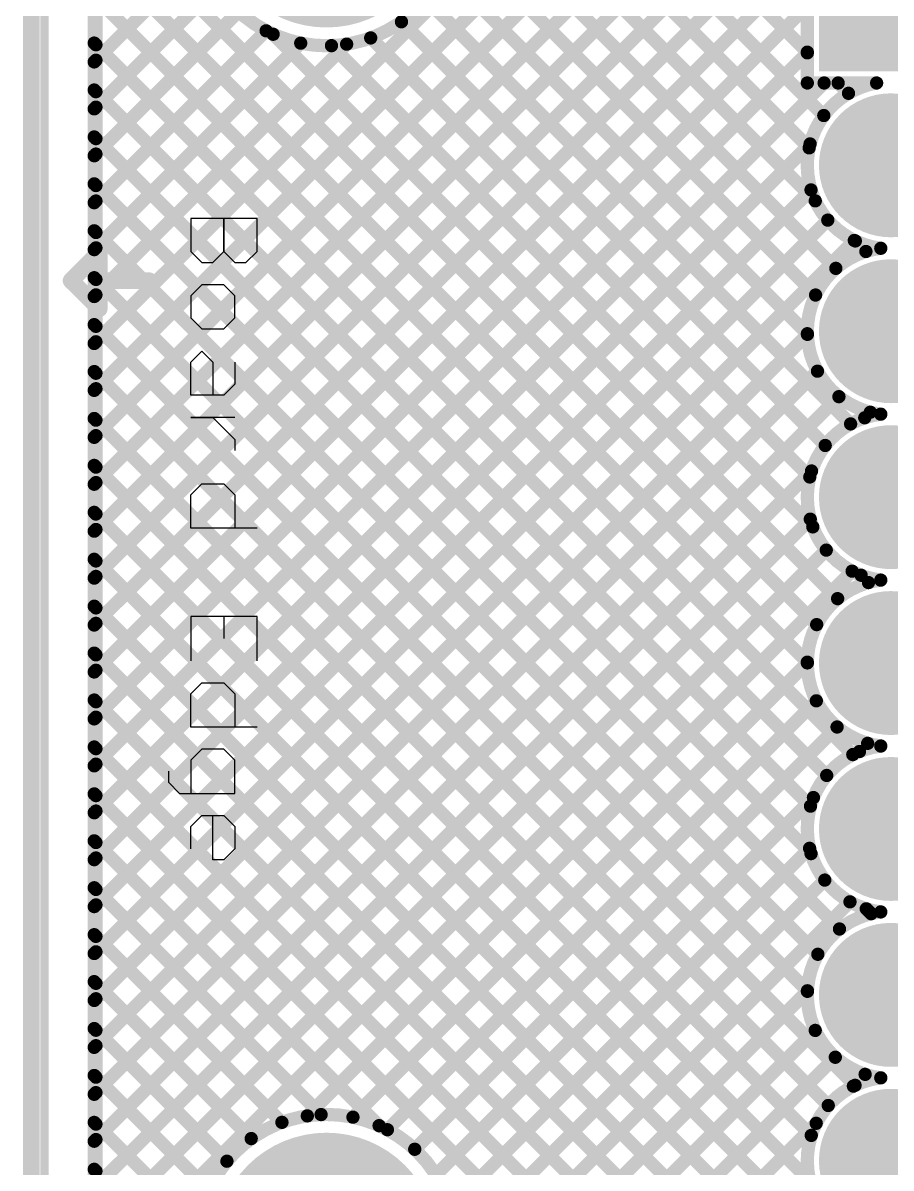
# Model space of a CAD drawing. Header units: millimetres. Extents: x 3.9 to 7.44, y 1.03 to 3.16.
# Drawn here: x 3.897 to 4.42, y 2.114 to 2.804 of the extents above; entities that cross this region are included whole.
import ezdxf

# ---------------------------------------------------------------- set-up
doc = ezdxf.new("R2010")
doc.units = ezdxf.units.MM
doc.header["$MEASUREMENT"] = 0
for name, color, linetype in [('BottomLayer', 5, 'Continuous'), ('BottomSolder', 6, 'Continuous'), ('Mechanical2', 216, 'Continuous'), ('MultiLayer', 9, 'Continuous'), ('PadHoleLayer', 156, 'Continuous'), ('TopLayer', 1, 'Continuous'), ('TopOverlay', 2, 'Continuous'), ('TopSolder', 216, 'Continuous')]:
    doc.layers.add(name, color=color, linetype=linetype)

# ---------------------------------------------------------------- blocks, each defined once
blk = doc.blocks.new('0705510042_59')
at = {"layer": 'BottomLayer', "const_width": 0.03937}
for points in [[(-0.44768, 0.45808, 1), (-0.40831, 0.45808, 1)], [(-0.34769, 0.45808, 1), (-0.30832, 0.45808, 1)], [(-0.24768, 0.45808, 1), (-0.20832, 0.45808, 1)], [(-0.14769, 0.45808, 1), (-0.10831, 0.45808, 1)], [(-0.04768, 0.45808, 1), (-0.00831, 0.45808, 1)], [(0.05232, 0.45808, 1), (0.09169, 0.45808, 1)], [(0.15232, 0.45808, 1), (0.19168, 0.45808, 1)]]:
    blk.add_lwpolyline(points, format="xyb", close=True, dxfattribs=at)
at = {"layer": 'BottomLayer'}
blk.add_solid([(-0.48863, 0.49745), (-0.56737, 0.49745), (-0.48863, 0.41871), (-0.56737, 0.41871)], dxfattribs=at)
at = {"layer": 'BottomSolder', "const_width": 0.04337}
for points in [[(-0.44969, 0.45808, 1), (-0.40631, 0.45808, 1)], [(-0.34969, 0.45808, 1), (-0.30632, 0.45808, 1)], [(-0.24968, 0.45808, 1), (-0.20631, 0.45808, 1)], [(-0.14969, 0.45808, 1), (-0.10632, 0.45808, 1)], [(-0.04968, 0.45808, 1), (-0.00632, 0.45808, 1)], [(0.05031, 0.45808, 1), (0.09369, 0.45808, 1)], [(0.15032, 0.45808, 1), (0.19368, 0.45808, 1)]]:
    blk.add_lwpolyline(points, format="xyb", close=True, dxfattribs=at)
at = {"layer": 'BottomSolder'}
blk.add_solid([(-0.48463, 0.50145), (-0.57137, 0.50145), (-0.48463, 0.41471), (-0.57137, 0.41471)], dxfattribs=at)
at = {"layer": 'MultiLayer', "const_width": 0.03937}
for points in [[(-0.44768, 0.45808, 1), (-0.40831, 0.45808, 1)], [(-0.34769, 0.45808, 1), (-0.30832, 0.45808, 1)], [(-0.24768, 0.45808, 1), (-0.20832, 0.45808, 1)], [(-0.14769, 0.45808, 1), (-0.10831, 0.45808, 1)], [(-0.04768, 0.45808, 1), (-0.00831, 0.45808, 1)], [(0.05232, 0.45808, 1), (0.09169, 0.45808, 1)], [(0.15232, 0.45808, 1), (0.19168, 0.45808, 1)]]:
    blk.add_lwpolyline(points, format="xyb", close=True, dxfattribs=at)
at = {"layer": 'MultiLayer'}
blk.add_solid([(-0.48863, 0.49745), (-0.56737, 0.49745), (-0.48863, 0.41871), (-0.56737, 0.41871)], dxfattribs=at)
at = {"layer": 'PadHoleLayer'}
for points, const_width in [([(-0.53873, 0.45808, 1), (-0.51727, 0.45808, 1)], 0.02146), ([(-0.43873, 0.45808, 1), (-0.41727, 0.45808, 1)], 0.02146), ([(-0.33873, 0.45808, 1), (-0.31727, 0.45808, 1)], 0.02146), ([(-0.23873, 0.45808, 1), (-0.21727, 0.45808, 1)], 0.02146), ([(-0.13873, 0.45808, 1), (-0.11727, 0.45808, 1)], 0.02146), ([(-0.03873, 0.45808, 1), (-0.01727, 0.45808, 1)], 0.02146), ([(0.06127, 0.45808, 1), (0.08273, 0.45808, 1)], 0.02146), ([(0.16127, 0.45808, 1), (0.18273, 0.45808, 1)], 0.02146), ([(-0.61146, 0.11792, 1), (-0.54454, 0.11792, 1)], 0.06693), ([(0.18854, 0.11792, 1), (0.25546, 0.11792, 1)], 0.06693)]:
    blk.add_lwpolyline(points, format="xyb", close=True, dxfattribs=dict(at, const_width=const_width))
at = {"layer": 'TopLayer', "const_width": 0.03937}
for points in [[(-0.44768, 0.45808, 1), (-0.40831, 0.45808, 1)], [(-0.34769, 0.45808, 1), (-0.30832, 0.45808, 1)], [(-0.24768, 0.45808, 1), (-0.20832, 0.45808, 1)], [(-0.14769, 0.45808, 1), (-0.10831, 0.45808, 1)], [(-0.04768, 0.45808, 1), (-0.00831, 0.45808, 1)], [(0.05232, 0.45808, 1), (0.09169, 0.45808, 1)], [(0.15232, 0.45808, 1), (0.19168, 0.45808, 1)]]:
    blk.add_lwpolyline(points, format="xyb", close=True, dxfattribs=at)
at = {"layer": 'TopLayer'}
blk.add_solid([(-0.48863, 0.49745), (-0.56737, 0.49745), (-0.48863, 0.41871), (-0.56737, 0.41871)], dxfattribs=at)
at = {"layer": 'TopOverlay'}
for p, q in [((-0.396, 0.07611), (-0.396, 0.03612)), ((-0.37601, 0.07611), (-0.396, 0.07611)), ((-0.36934, 0.06944), (-0.37601, 0.07611)), ((-0.20939, 0.07611), (-0.20939, 0.03612)), ((-0.12942, 0.07611), (-0.15608, 0.07611)), ((-0.15608, 0.07611), (-0.15608, 0.03612)), ((-0.08943, 0.07611), (-0.08943, 0.03612)), ((-0.36934, 0.06278), (-0.36934, 0.06944)), ((-0.37601, 0.05611), (-0.36934, 0.06278)), ((-0.34935, 0.06278), (-0.35601, 0.05611)), ((-0.33602, 0.06278), (-0.34935, 0.06278)), ((-0.32935, 0.05611), (-0.33602, 0.06278)), ((-0.30936, 0.06278), (-0.29603, 0.06278)), ((-0.29603, 0.06278), (-0.28937, 0.05611)), ((-0.27604, 0.06278), (-0.27604, 0.03612)), ((-0.26937, 0.05611), (-0.26271, 0.06278)), ((-0.26271, 0.06278), (-0.25605, 0.06278)), ((-0.23605, 0.05611), (-0.22939, 0.06278)), ((-0.22939, 0.06278), (-0.20939, 0.06278)), ((-0.11609, 0.05611), (-0.10943, 0.06278)), ((-0.10943, 0.06278), (-0.08943, 0.06278)), ((-0.06944, 0.06278), (-0.0761, 0.05611)), ((-0.04945, 0.06278), (-0.06944, 0.06278)), ((-0.04945, 0.02945), (-0.04945, 0.06278)), ((-0.03612, 0.05611), (-0.02945, 0.06278)), ((-0.02945, 0.06278), (-0.01612, 0.06278)), ((-0.01612, 0.06278), (-0.00946, 0.05611)), ((-0.37601, 0.05611), (-0.396, 0.05611)), ((-0.396, 0.05611), (-0.37601, 0.05611)), ((-0.36934, 0.04945), (-0.37601, 0.05611)), ((-0.35601, 0.05611), (-0.35601, 0.04278)), ((-0.32935, 0.04278), (-0.32935, 0.05611)), ((-0.28937, 0.05611), (-0.28937, 0.03612)), ((-0.27604, 0.04945), (-0.26937, 0.05611)), ((-0.23605, 0.04278), (-0.23605, 0.05611)), ((-0.15608, 0.05611), (-0.14275, 0.05611)), ((-0.11609, 0.04278), (-0.11609, 0.05611)), ((-0.0761, 0.05611), (-0.0761, 0.04278)), ((-0.03612, 0.04278), (-0.03612, 0.05611)), ((-0.00946, 0.05611), (-0.00946, 0.04945)), ((-0.36934, 0.04278), (-0.36934, 0.04945)), ((-0.31603, 0.04278), (-0.30936, 0.04945)), ((-0.30936, 0.04945), (-0.28937, 0.04945)), ((-0.27604, 0.03612), (-0.27604, 0.04945)), ((-0.00946, 0.04945), (-0.03612, 0.04945)), ((-0.37601, 0.03612), (-0.36934, 0.04278)), ((-0.35601, 0.04278), (-0.34935, 0.03612)), ((-0.33602, 0.03612), (-0.32935, 0.04278)), ((-0.30936, 0.03612), (-0.31603, 0.04278)), ((-0.22939, 0.03612), (-0.23605, 0.04278)), ((-0.10943, 0.03612), (-0.11609, 0.04278)), ((-0.0761, 0.04278), (-0.06944, 0.03612)), ((-0.02945, 0.03612), (-0.03612, 0.04278)), ((-0.396, 0.03612), (-0.37601, 0.03612)), ((-0.34935, 0.03612), (-0.33602, 0.03612)), ((-0.28937, 0.03612), (-0.30936, 0.03612)), ((-0.20939, 0.03612), (-0.22939, 0.03612)), ((-0.15608, 0.03612), (-0.12942, 0.03612)), ((-0.08943, 0.03612), (-0.10943, 0.03612)), ((-0.06944, 0.03612), (-0.04945, 0.03612)), ((-0.01612, 0.03612), (-0.02945, 0.03612)), ((-0.05611, 0.02279), (-0.04945, 0.02945)), ((-0.06277, 0.02279), (-0.05611, 0.02279))]:
    blk.add_line(p, q, dxfattribs=at)
for points, const_width in [([(-0.3585, -0.019), (-0.3585, 0.011)], 0.01), ([(-0.3585, -0.036), (-0.3755, -0.019)], 0.01), ([(-0.3585, -0.019), (-0.3755, -0.019)], 0.01), ([(-0.3415, -0.019), (-0.3585, -0.019)], 0.01), ([(-0.3585, -0.036), (-0.3425, -0.02)], 0.01), ([(0.297, -0.052), (-0.656, -0.052)], 0.005)]:
    blk.add_lwpolyline(points, dxfattribs=dict(at, const_width=const_width))
at = {"layer": 'TopOverlay', "const_width": 0.005}
for points in [[(-0.361, 0.011, 1), (-0.356, 0.011, 1)], [(-0.378, -0.019, 1), (-0.373, -0.019, 1)], [(-0.378, -0.019, 1), (-0.373, -0.019, 1)], [(-0.361, -0.019, 1), (-0.356, -0.019, 1)], [(-0.361, -0.019, 1), (-0.356, -0.019, 1)], [(-0.361, -0.019, 1), (-0.356, -0.019, 1)], [(-0.345, -0.02, 1), (-0.34, -0.02, 1)], [(-0.344, -0.019, 1), (-0.339, -0.019, 1)], [(-0.361, -0.036, 1), (-0.356, -0.036, 1)], [(-0.361, -0.036, 1), (-0.356, -0.036, 1)]]:
    blk.add_lwpolyline(points, format="xyb", close=True, dxfattribs=at)
at = {"layer": 'TopSolder', "const_width": 0.04337}
for points in [[(-0.44969, 0.45808, 1), (-0.40631, 0.45808, 1)], [(-0.34969, 0.45808, 1), (-0.30632, 0.45808, 1)], [(-0.24968, 0.45808, 1), (-0.20631, 0.45808, 1)], [(-0.14969, 0.45808, 1), (-0.10632, 0.45808, 1)], [(-0.04968, 0.45808, 1), (-0.00632, 0.45808, 1)], [(0.05031, 0.45808, 1), (0.09369, 0.45808, 1)], [(0.15032, 0.45808, 1), (0.19368, 0.45808, 1)]]:
    blk.add_lwpolyline(points, format="xyb", close=True, dxfattribs=at)
at = {"layer": 'TopSolder'}
blk.add_solid([(-0.48463, 0.50145), (-0.57137, 0.50145), (-0.48463, 0.41471), (-0.57137, 0.41471)], dxfattribs=at)

msp = doc.modelspace()

# ---------------------------------------------------------------- linework, layer by layer
at = {"layer": 'BottomLayer'}
for points, const_width in [([(3.941, 2.55507), (4.38293, 2.997)], 0.008), ([(3.941, 2.52679), (4.41121, 2.997)], 0.008), ([(3.941, 2.47022), (4.46778, 2.997)], 0.008), ([(3.941, 2.4985), (4.4395, 2.997)], 0.008), ([(3.941, 2.58336), (4.35464, 2.997)], 0.008), ([(3.941, 2.61164), (4.32636, 2.997)], 0.008), ([(3.941, 1.068), (3.941, 2.997)], 0.008), ([(4.07407, 2.997), (4.37449, 2.69658)], 0.008), ([(4.10235, 2.997), (4.37082, 2.72853)], 0.008), ([(4.13064, 2.997), (4.37963, 2.74801)], 0.008), ([(4.15892, 2.997), (4.36971, 2.78621)], 0.008), ([(3.941, 2.44193), (4.46023, 2.96116)], 0.008), ([(4.1554, 2.88738), (4.38689, 2.65589)], 0.008), ([(3.941, 2.87551), (4.37535, 2.44116)], 0.008), ([(4.36971, 2.76763), (4.36971, 2.86837)], 0.008), ([(4.15712, 2.85738), (4.37468, 2.63982)], 0.008), ([(3.941, 2.84723), (4.36971, 2.41852)], 0.008), ([(3.941, 2.78135), (4.00527, 2.84562)], 0.008), ([(3.941, 2.41365), (4.36971, 2.84236)], 0.008), ([(4.15074, 2.83548), (4.36973, 2.61649)], 0.008), ([(3.941, 2.75306), (4.01415, 2.82621)], 0.008), ([(3.941, 2.81894), (4.39711, 2.36283)], 0.008), ([(3.941, 2.38537), (4.36971, 2.81408)], 0.008), ([(4.1398, 2.81813), (4.3958, 2.56213)], 0.008), ([(3.941, 2.72478), (4.02701, 2.81079)], 0.008), ([(3.941, 2.69649), (4.04357, 2.79907)], 0.008), ([(4.12513, 2.80452), (4.3805, 2.54915)], 0.008), ([(3.941, 2.66821), (4.06442, 2.79163)], 0.008), ([(4.04779, 2.797), (4.38798, 2.45682)], 0.008), ([(4.10659, 2.79478), (4.3712, 2.53016)], 0.008), ([(3.941, 2.63992), (4.0921, 2.79103)], 0.008), ([(3.941, 2.79066), (4.3814, 2.35026)], 0.008), ([(3.941, 2.35708), (4.36971, 2.78579)], 0.008), ([(4.08295, 2.79013), (4.37301, 2.50007)], 0.008), ([(3.941, 2.3288), (4.37983, 2.76763)], 0.008), ([(4.36971, 2.76763), (4.41148, 2.76763)], 0.008), ([(4.38829, 2.76763), (4.39452, 2.7614)], 0.008), ([(3.941, 2.76237), (4.37162, 2.33175)], 0.008), ([(3.941, 2.73409), (4.37195, 2.30314)], 0.008), ([(3.941, 2.30051), (4.37139, 2.7309)], 0.008), ([(3.941, 2.70581), (4.38909, 2.25771)], 0.008), ([(3.941, 2.27223), (4.37194, 2.70317)], 0.008), ([(3.941, 2.24394), (4.38204, 2.68498)], 0.008), ([(3.941, 2.67752), (4.37605, 2.24247)], 0.008), ([(3.941, 2.21566), (4.39804, 2.67271)], 0.008), ([(4.39866, 2.67241), (4.40501, 2.66606)], 0.008), ([(3.941, 2.64924), (4.36977, 2.22047)], 0.008), ([(3.941, 2.62095), (4.39846, 2.16349)], 0.008), ([(3.941, 2.18738), (4.36974, 2.61612)], 0.008), ([(3.941, 2.15909), (4.37583, 2.59393)], 0.008), ([(3.941, 2.59267), (4.38232, 2.15134)], 0.008), ([(3.941, 2.13081), (4.38875, 2.57856)], 0.008), ([(3.941, 2.56438), (4.37209, 2.1333)], 0.008), ([(4.40432, 2.56584), (4.40766, 2.56918)], 0.008), ([(3.941, 2.5361), (4.37118, 2.10592)], 0.008), ([(3.941, 2.10252), (4.37224, 2.53376)], 0.008), ([(3.941, 2.50782), (4.61552, 1.83329)], 0.008), ([(3.941, 2.07424), (4.37149, 2.50473)], 0.008), ([(3.941, 2.04595), (4.38112, 2.48607)], 0.008), ([(3.941, 2.47953), (4.625, 1.79553)], 0.008), ([(4.0684, 2.14507), (4.39671, 2.47338)], 0.008), ([(4.40215, 2.47093), (4.40656, 2.46652)], 0.008), ([(3.941, 2.45125), (4.625, 1.76725)], 0.008), ([(3.941, 2.42296), (4.625, 1.73896)], 0.008), ([(4.09589, 2.14428), (4.36971, 2.4181)], 0.008), ([(3.941, 2.39468), (4.625, 1.71068)], 0.008), ([(4.11664, 2.13674), (4.37514, 2.39524)], 0.008), ([(4.13312, 2.12494), (4.38764, 2.37946)], 0.008), ([(3.941, 2.36639), (4.625, 1.68239)], 0.008), ([(4.40114, 2.36467), (4.40608, 2.36961)], 0.008), ([(3.941, 2.33811), (4.625, 1.65411)], 0.008), ([(4.14591, 2.10945), (4.3734, 2.33694)], 0.008), ([(3.941, 2.30983), (4.11165, 2.13918)], 0.008), ([(4.1547, 2.08995), (4.37108, 2.30633)], 0.008), ([(3.941, 2.28154), (4.07668, 2.14586)], 0.008), ([(4.15778, 2.06475), (4.38023, 2.28719)], 0.008), ([(4.14129, 2.01997), (4.39541, 2.27409)], 0.008), ([(4.40522, 2.26987), (4.40815, 2.26694)], 0.008), ([(3.941, 2.25326), (4.05309, 2.14117)], 0.008), ([(3.941, 2.22497), (4.03459, 2.13139)], 0.008), ([(3.941, 1.7914), (4.36975, 2.22015)], 0.008), ([(3.941, 2.19669), (4.01994, 2.11775)], 0.008), ([(4.02801, 1.85012), (4.37448, 2.19659)], 0.008), ([(4.076, 1.86983), (4.38657, 2.18039)], 0.008), ([(3.941, 2.1684), (4.00903, 2.10037)], 0.008), ([(4.39747, 2.16301), (4.40454, 2.17009)], 0.008), ([(3.941, 2.14012), (4.00269, 2.07843)], 0.008), ([(4.10137, 1.86692), (4.37507, 2.14061)], 0.008), ([(4.42008, 2.118), (4.826, 2.118)], 0.025), ([(3.941, 2.11184), (4.00452, 2.04832)], 0.008)]:
    msp.add_lwpolyline(points, dxfattribs=dict(at, const_width=const_width))
for points, const_width in [([(4.15785, 2.868, 1), (4.00199, 2.868, 1)], 0.008), ([(4.04157, 2.79907, 1), (4.04557, 2.79907, 1)], 0.004), ([(4.12313, 2.80452, 1), (4.12713, 2.80452, 1)], 0.004), ([(4.04579, 2.797, 1), (4.04979, 2.797, 1)], 0.004), ([(4.06242, 2.79163, 1), (4.06642, 2.79163, 1)], 0.004), ([(4.10459, 2.79478, 1), (4.10859, 2.79478, 1)], 0.004), ([(3.939, 2.79066, 1), (3.943, 2.79066, 1)], 0.004), ([(4.08095, 2.79013, 1), (4.08495, 2.79013, 1)], 0.004), ([(4.0901, 2.79103, 1), (4.0941, 2.79103, 1)], 0.004), ([(4.36771, 2.78621, 1), (4.37171, 2.78621, 1)], 0.004), ([(4.36771, 2.78579, 1), (4.37171, 2.78579, 1)], 0.004), ([(3.939, 2.78135, 1), (3.943, 2.78135, 1)], 0.004), ([(4.36771, 2.76763, 1), (4.37171, 2.76763, 1)], 0.004), ([(4.36771, 2.76763, 1), (4.37171, 2.76763, 1)], 0.004), ([(4.37783, 2.76763, 1), (4.38183, 2.76763, 1)], 0.004), ([(4.38629, 2.76763, 1), (4.39029, 2.76763, 1)], 0.004), ([(4.40948, 2.76763, 1), (4.41348, 2.76763, 1)], 0.004), ([(4.40948, 2.76763, 1), (4.41348, 2.76763, 1)], 0.004), ([(3.939, 2.76237, 1), (3.943, 2.76237, 1)], 0.004), ([(4.39252, 2.7614, 1), (4.39652, 2.7614, 1)], 0.004), ([(3.939, 2.75306, 1), (3.943, 2.75306, 1)], 0.004), ([(4.37763, 2.74801, 1), (4.38163, 2.74801, 1)], 0.004), ([(3.939, 2.73409, 1), (3.943, 2.73409, 1)], 0.004), ([(4.36939, 2.7309, 1), (4.37339, 2.7309, 1)], 0.004), ([(3.939, 2.72478, 1), (3.943, 2.72478, 1)], 0.004), ([(4.36882, 2.72853, 1), (4.37282, 2.72853, 1)], 0.004), ([(3.939, 2.70581, 1), (3.943, 2.70581, 1)], 0.004), ([(4.36994, 2.70317, 1), (4.37394, 2.70317, 1)], 0.004), ([(3.939, 2.69649, 1), (3.943, 2.69649, 1)], 0.004), ([(4.37249, 2.69658, 1), (4.37649, 2.69658, 1)], 0.004), ([(4.38004, 2.68498, 1), (4.38404, 2.68498, 1)], 0.004), ([(3.939, 2.67752, 1), (3.943, 2.67752, 1)], 0.004), ([(3.939, 2.66821, 1), (3.943, 2.66821, 1)], 0.004), ([(4.39604, 2.67271, 1), (4.40004, 2.67271, 1)], 0.004), ([(4.39666, 2.67241, 1), (4.40066, 2.67241, 1)], 0.004), ([(4.41198, 2.668, 1), (4.41598, 2.668, 1)], 0.004), ([(4.41198, 2.668, 1), (4.41598, 2.668, 1)], 0.004), ([(4.40301, 2.66606, 1), (4.40701, 2.66606, 1)], 0.004), ([(4.38489, 2.65589, 1), (4.38889, 2.65589, 1)], 0.004), ([(3.939, 2.64924, 1), (3.943, 2.64924, 1)], 0.004), ([(3.939, 2.63992, 1), (3.943, 2.63992, 1)], 0.004), ([(4.37268, 2.63982, 1), (4.37668, 2.63982, 1)], 0.004), ([(3.939, 2.62095, 1), (3.943, 2.62095, 1)], 0.004), ([(4.36773, 2.61649, 1), (4.37173, 2.61649, 1)], 0.004), ([(4.36774, 2.61612, 1), (4.37174, 2.61612, 1)], 0.004), ([(3.939, 2.61164, 1), (3.943, 2.61164, 1)], 0.004), ([(3.939, 2.59267, 1), (3.943, 2.59267, 1)], 0.004), ([(4.37383, 2.59393, 1), (4.37783, 2.59393, 1)], 0.004), ([(3.939, 2.58336, 1), (3.943, 2.58336, 1)], 0.004), ([(4.38675, 2.57856, 1), (4.39075, 2.57856, 1)], 0.004), ([(3.939, 2.56438, 1), (3.943, 2.56438, 1)], 0.004), ([(4.40232, 2.56584, 1), (4.40632, 2.56584, 1)], 0.004), ([(4.40566, 2.56918, 1), (4.40966, 2.56918, 1)], 0.004), ([(4.41198, 2.568, 1), (4.41598, 2.568, 1)], 0.004), ([(4.41198, 2.568, 1), (4.41598, 2.568, 1)], 0.004), ([(4.3938, 2.56213, 1), (4.3978, 2.56213, 1)], 0.004), ([(3.939, 2.55507, 1), (3.943, 2.55507, 1)], 0.004), ([(4.3785, 2.54915, 1), (4.3825, 2.54915, 1)], 0.004), ([(3.939, 2.5361, 1), (3.943, 2.5361, 1)], 0.004), ([(4.3692, 2.53016, 1), (4.3732, 2.53016, 1)], 0.004), ([(4.37024, 2.53376, 1), (4.37424, 2.53376, 1)], 0.004), ([(3.939, 2.52679, 1), (3.943, 2.52679, 1)], 0.004), ([(3.939, 2.50782, 1), (3.943, 2.50782, 1)], 0.004), ([(4.36949, 2.50473, 1), (4.37349, 2.50473, 1)], 0.004), ([(3.939, 2.4985, 1), (3.943, 2.4985, 1)], 0.004), ([(4.37101, 2.50007, 1), (4.37501, 2.50007, 1)], 0.004), ([(4.37912, 2.48607, 1), (4.38312, 2.48607, 1)], 0.004), ([(3.939, 2.47953, 1), (3.943, 2.47953, 1)], 0.004), ([(3.939, 2.47022, 1), (3.943, 2.47022, 1)], 0.004), ([(4.39471, 2.47338, 1), (4.39871, 2.47338, 1)], 0.004), ([(4.40015, 2.47093, 1), (4.40415, 2.47093, 1)], 0.004), ([(4.41198, 2.468, 1), (4.41598, 2.468, 1)], 0.004), ([(4.41198, 2.468, 1), (4.41598, 2.468, 1)], 0.004), ([(4.40456, 2.46652, 1), (4.40856, 2.46652, 1)], 0.004), ([(4.38598, 2.45682, 1), (4.38998, 2.45682, 1)], 0.004), ([(3.939, 2.45125, 1), (3.943, 2.45125, 1)], 0.004), ([(3.939, 2.44193, 1), (3.943, 2.44193, 1)], 0.004), ([(4.37335, 2.44116, 1), (4.37735, 2.44116, 1)], 0.004), ([(3.939, 2.42296, 1), (3.943, 2.42296, 1)], 0.004), ([(3.939, 2.41365, 1), (3.943, 2.41365, 1)], 0.004), ([(4.36771, 2.41852, 1), (4.37171, 2.41852, 1)], 0.004), ([(4.36771, 2.4181, 1), (4.37171, 2.4181, 1)], 0.004), ([(3.939, 2.39468, 1), (3.943, 2.39468, 1)], 0.004), ([(4.37314, 2.39524, 1), (4.37714, 2.39524, 1)], 0.004), ([(3.939, 2.38537, 1), (3.943, 2.38537, 1)], 0.004), ([(4.38564, 2.37946, 1), (4.38964, 2.37946, 1)], 0.004), ([(3.939, 2.36639, 1), (3.943, 2.36639, 1)], 0.004), ([(4.39914, 2.36467, 1), (4.40314, 2.36467, 1)], 0.004), ([(4.40408, 2.36961, 1), (4.40808, 2.36961, 1)], 0.004), ([(4.41198, 2.368, 1), (4.41598, 2.368, 1)], 0.004), ([(4.41198, 2.368, 1), (4.41598, 2.368, 1)], 0.004), ([(3.939, 2.35708, 1), (3.943, 2.35708, 1)], 0.004), ([(4.39511, 2.36283, 1), (4.39911, 2.36283, 1)], 0.004), ([(4.3794, 2.35026, 1), (4.3834, 2.35026, 1)], 0.004), ([(3.939, 2.33811, 1), (3.943, 2.33811, 1)], 0.004), ([(4.3714, 2.33694, 1), (4.3754, 2.33694, 1)], 0.004), ([(4.36962, 2.33175, 1), (4.37362, 2.33175, 1)], 0.004), ([(3.939, 2.3288, 1), (3.943, 2.3288, 1)], 0.004), ([(3.939, 2.30983, 1), (3.943, 2.30983, 1)], 0.004), ([(4.36908, 2.30633, 1), (4.37308, 2.30633, 1)], 0.004), ([(4.36995, 2.30314, 1), (4.37395, 2.30314, 1)], 0.004), ([(3.939, 2.30051, 1), (3.943, 2.30051, 1)], 0.004), ([(3.939, 2.28154, 1), (3.943, 2.28154, 1)], 0.004), ([(4.37823, 2.28719, 1), (4.38223, 2.28719, 1)], 0.004), ([(4.39341, 2.27409, 1), (4.39741, 2.27409, 1)], 0.004), ([(3.939, 2.27223, 1), (3.943, 2.27223, 1)], 0.004), ([(4.40322, 2.26987, 1), (4.40722, 2.26987, 1)], 0.004), ([(4.40615, 2.26694, 1), (4.41015, 2.26694, 1)], 0.004), ([(4.41198, 2.268, 1), (4.41598, 2.268, 1)], 0.004), ([(4.41198, 2.268, 1), (4.41598, 2.268, 1)], 0.004), ([(3.939, 2.25326, 1), (3.943, 2.25326, 1)], 0.004), ([(4.38709, 2.25771, 1), (4.39109, 2.25771, 1)], 0.004), ([(3.939, 2.24394, 1), (3.943, 2.24394, 1)], 0.004), ([(4.37405, 2.24247, 1), (4.37805, 2.24247, 1)], 0.004), ([(3.939, 2.22497, 1), (3.943, 2.22497, 1)], 0.004), ([(4.36775, 2.22015, 1), (4.37175, 2.22015, 1)], 0.004), ([(4.36777, 2.22047, 1), (4.37177, 2.22047, 1)], 0.004), ([(3.939, 2.21566, 1), (3.943, 2.21566, 1)], 0.004), ([(3.939, 2.19669, 1), (3.943, 2.19669, 1)], 0.004), ([(4.37248, 2.19659, 1), (4.37648, 2.19659, 1)], 0.004), ([(3.939, 2.18738, 1), (3.943, 2.18738, 1)], 0.004), ([(4.38457, 2.18039, 1), (4.38857, 2.18039, 1)], 0.004), ([(3.939, 2.1684, 1), (3.943, 2.1684, 1)], 0.004), ([(4.39646, 2.16349, 1), (4.40046, 2.16349, 1)], 0.004), ([(4.40254, 2.17009, 1), (4.40654, 2.17009, 1)], 0.004), ([(4.41198, 2.168, 1), (4.41598, 2.168, 1)], 0.004), ([(4.41198, 2.168, 1), (4.41598, 2.168, 1)], 0.004), ([(3.939, 2.15909, 1), (3.943, 2.15909, 1)], 0.004), ([(4.39547, 2.16301, 1), (4.39947, 2.16301, 1)], 0.004), ([(4.38032, 2.15134, 1), (4.38432, 2.15134, 1)], 0.004), ([(4.15785, 2.068, 1), (4.00199, 2.068, 1)], 0.008), ([(4.0664, 2.14507, 1), (4.0704, 2.14507, 1)], 0.004), ([(4.07468, 2.14586, 1), (4.07868, 2.14586, 1)], 0.004), ([(4.09389, 2.14428, 1), (4.09789, 2.14428, 1)], 0.004), ([(3.939, 2.14012, 1), (3.943, 2.14012, 1)], 0.004), ([(4.05109, 2.14117, 1), (4.05509, 2.14117, 1)], 0.004), ([(4.10965, 2.13918, 1), (4.11365, 2.13918, 1)], 0.004), ([(4.11464, 2.13674, 1), (4.11864, 2.13674, 1)], 0.004), ([(4.37307, 2.14061, 1), (4.37707, 2.14061, 1)], 0.004), ([(3.939, 2.13081, 1), (3.943, 2.13081, 1)], 0.004), ([(4.03259, 2.13139, 1), (4.03659, 2.13139, 1)], 0.004), ([(4.37009, 2.1333, 1), (4.37409, 2.1333, 1)], 0.004), ([(4.13112, 2.12494, 1), (4.13512, 2.12494, 1)], 0.004), ([(4.41383, 2.118, 1), (4.42633, 2.118, 1)], 0.0125), ([(4.01794, 2.11775, 1), (4.02194, 2.11775, 1)], 0.004), ([(3.939, 2.11184, 1), (3.943, 2.11184, 1)], 0.004)]:
    msp.add_lwpolyline(points, format="xyb", close=True, dxfattribs=dict(at, const_width=const_width))
at = {"layer": 'BottomLayer', "const_width": 0.008}
for points in [[(4.41398, 2.668, -0.863295), (4.41148, 2.76763)], [(4.41398, 2.568, -0.885505), (4.41398, 2.668)], [(4.41398, 2.468, -0.885505), (4.41398, 2.568)], [(4.41398, 2.368, -0.885505), (4.41398, 2.468)], [(4.41398, 2.268, -0.885505), (4.41398, 2.368)], [(4.41398, 2.168, -0.885505), (4.41398, 2.268)], [(4.46463, 2.0945, -1.651843), (4.41398, 2.168)]]:
    msp.add_lwpolyline(points, format="xyb", dxfattribs=at)
at = {"layer": 'Mechanical2', "const_width": 0.01}
msp.add_lwpolyline([(3.902, 3.03), (3.902, 1.032)], dxfattribs=at)
at = {"layer": 'TopLayer'}
for points, const_width in [([(3.93998, 2.52577), (4.41421, 3)], 0.008), ([(3.93998, 2.49749), (4.4425, 3)], 0.008), ([(3.93998, 2.55405), (4.38593, 3)], 0.008), ([(3.93998, 2.4692), (4.47078, 3)], 0.008), ([(3.93998, 2.61062), (4.32936, 3)], 0.008), ([(3.93998, 2.58234), (4.35764, 3)], 0.008), ([(3.93998, 1.068), (3.93998, 3)], 0.008), ([(4.07107, 3), (4.37449, 2.69658)], 0.008), ([(4.09935, 3), (4.37082, 2.72853)], 0.008), ([(4.12764, 3), (4.37963, 2.74801)], 0.008), ([(4.15592, 3), (4.36971, 2.78621)], 0.008), ([(3.93998, 2.44092), (4.46023, 2.96116)], 0.008), ([(4.1554, 2.88738), (4.38689, 2.65589)], 0.008), ([(3.93998, 2.87653), (4.37535, 2.44116)], 0.008), ([(4.36971, 2.76763), (4.36971, 2.86837)], 0.008), ([(4.15712, 2.85738), (4.37468, 2.63982)], 0.008), ([(3.93998, 2.84824), (4.36971, 2.41852)], 0.008), ([(3.93998, 2.78033), (4.00527, 2.84562)], 0.008), ([(3.93998, 2.41263), (4.36971, 2.84236)], 0.008), ([(4.15074, 2.83548), (4.36973, 2.61649)], 0.008), ([(3.93998, 2.75204), (4.01415, 2.82621)], 0.008), ([(3.93998, 2.81996), (4.39711, 2.36283)], 0.008), ([(3.93998, 2.38435), (4.36971, 2.81408)], 0.008), ([(4.1398, 2.81813), (4.3958, 2.56213)], 0.008), ([(3.93998, 2.72376), (4.02701, 2.81079)], 0.008), ([(3.93998, 2.69548), (4.04357, 2.79907)], 0.008), ([(4.12513, 2.80452), (4.3805, 2.54915)], 0.008), ([(3.93998, 2.79168), (4.3814, 2.35026)], 0.008), ([(3.93998, 2.66719), (4.06442, 2.79163)], 0.008), ([(4.04779, 2.797), (4.38798, 2.45682)], 0.008), ([(4.10659, 2.79478), (4.3712, 2.53016)], 0.008), ([(3.93998, 2.63891), (4.0921, 2.79103)], 0.008), ([(3.93998, 2.35606), (4.36971, 2.78579)], 0.008), ([(4.08295, 2.79013), (4.37301, 2.50007)], 0.008), ([(3.93998, 2.32778), (4.37983, 2.76763)], 0.008), ([(4.36971, 2.76763), (4.41148, 2.76763)], 0.008), ([(4.38829, 2.76763), (4.39452, 2.7614)], 0.008), ([(3.93998, 2.76339), (4.37162, 2.33175)], 0.008), ([(3.93998, 2.73511), (4.37195, 2.30314)], 0.008), ([(3.93998, 2.2995), (4.37139, 2.7309)], 0.008), ([(4.42008, 2.718), (4.771, 2.718)], 0.025), ([(3.93998, 2.70682), (4.38909, 2.25771)], 0.008), ([(3.93998, 2.27121), (4.37194, 2.70317)], 0.008), ([(3.93998, 2.24293), (4.38204, 2.68498)], 0.008), ([(3.93998, 2.67854), (4.37605, 2.24247)], 0.008), ([(3.93998, 2.21464), (4.39804, 2.67271)], 0.008), ([(4.39866, 2.67241), (4.40501, 2.66606)], 0.008), ([(3.93998, 2.65025), (4.36977, 2.22047)], 0.008), ([(4.42008, 2.618), (4.61801, 2.618)], 0.025), ([(3.93998, 2.62197), (4.39846, 2.16349)], 0.008), ([(3.93998, 2.18636), (4.36974, 2.61612)], 0.008), ([(3.93998, 2.15807), (4.37583, 2.59393)], 0.008), ([(3.93998, 2.59369), (4.38232, 2.15134)], 0.008), ([(3.93998, 2.12979), (4.38875, 2.57856)], 0.008), ([(3.93998, 2.5654), (4.37209, 2.1333)], 0.008), ([(4.40432, 2.56584), (4.40766, 2.56918)], 0.008), ([(3.93998, 2.53712), (4.37118, 2.10592)], 0.008), ([(3.93998, 2.10151), (4.37224, 2.53376)], 0.008), ([(4.42008, 2.518), (4.783, 2.518)], 0.02), ([(3.93998, 2.50883), (4.44945, 1.99936)], 0.008), ([(3.93998, 2.07322), (4.37149, 2.50473)], 0.008), ([(3.93998, 2.04494), (4.38112, 2.48607)], 0.008), ([(3.93998, 2.48055), (4.43531, 1.98522)], 0.008), ([(4.0684, 2.14507), (4.39671, 2.47338)], 0.008), ([(4.40215, 2.47093), (4.40656, 2.46652)], 0.008), ([(3.93998, 2.45226), (4.42117, 1.97108)], 0.008), ([(4.42008, 2.418), (4.61801, 2.418)], 0.025), ([(3.93998, 2.42398), (4.40703, 1.95694)], 0.008), ([(4.417, 2.417), (4.418, 2.418)], 0.02), ([(4.418, 2.418), (4.42008, 2.418)], 0.02), ([(4.09589, 2.14428), (4.36971, 2.4181)], 0.008), ([(3.93998, 2.3957), (4.39294, 1.94274)], 0.008), ([(4.11664, 2.13674), (4.37514, 2.39524)], 0.008), ([(4.13312, 2.12494), (4.38764, 2.37946)], 0.008), ([(3.93998, 2.36741), (4.3843, 1.92309)], 0.008), ([(4.40114, 2.36467), (4.40608, 2.36961)], 0.008), ([(3.93998, 2.33913), (4.38408, 1.89503)], 0.008), ([(4.14591, 2.10945), (4.3734, 2.33694)], 0.008), ([(4.42008, 2.318), (4.77, 2.318)], 0.025), ([(3.93998, 2.31084), (4.11165, 2.13918)], 0.008), ([(4.1547, 2.08995), (4.37108, 2.30633)], 0.008), ([(3.93998, 2.28256), (4.07668, 2.14586)], 0.008), ([(4.15778, 2.06475), (4.38023, 2.28719)], 0.008), ([(4.14129, 2.01997), (4.39541, 2.27409)], 0.008), ([(4.40522, 2.26987), (4.40815, 2.26694)], 0.008), ([(3.93998, 2.25427), (4.05309, 2.14117)], 0.008), ([(3.93998, 2.22599), (4.03459, 2.13139)], 0.008), ([(4.42008, 2.218), (4.608, 2.218)], 0.025), ([(3.93998, 1.79038), (4.36975, 2.22015)], 0.008), ([(3.93998, 2.19771), (4.01994, 2.11775)], 0.008), ([(4.02801, 1.85012), (4.37448, 2.19659)], 0.008), ([(4.076, 1.86983), (4.38657, 2.18039)], 0.008), ([(3.93998, 2.16942), (4.00903, 2.10037)], 0.008), ([(4.39747, 2.16301), (4.40454, 2.17009)], 0.008), ([(3.93998, 2.14114), (4.00269, 2.07843)], 0.008), ([(4.10137, 1.86692), (4.37507, 2.14061)], 0.008), ([(3.93998, 2.11285), (4.00452, 2.04832)], 0.008)]:
    msp.add_lwpolyline(points, dxfattribs=dict(at, const_width=const_width))
for points, const_width in [([(4.15785, 2.868, 1), (4.00199, 2.868, 1)], 0.008), ([(4.04157, 2.79907, 1), (4.04557, 2.79907, 1)], 0.004), ([(4.12313, 2.80452, 1), (4.12713, 2.80452, 1)], 0.004), ([(3.93798, 2.79168, 1), (3.94198, 2.79168, 1)], 0.004), ([(4.04579, 2.797, 1), (4.04979, 2.797, 1)], 0.004), ([(4.06242, 2.79163, 1), (4.06642, 2.79163, 1)], 0.004), ([(4.10459, 2.79478, 1), (4.10859, 2.79478, 1)], 0.004), ([(4.08095, 2.79013, 1), (4.08495, 2.79013, 1)], 0.004), ([(4.0901, 2.79103, 1), (4.0941, 2.79103, 1)], 0.004), ([(4.36771, 2.78621, 1), (4.37171, 2.78621, 1)], 0.004), ([(4.36771, 2.78579, 1), (4.37171, 2.78579, 1)], 0.004), ([(3.93798, 2.78033, 1), (3.94198, 2.78033, 1)], 0.004), ([(4.36771, 2.76763, 1), (4.37171, 2.76763, 1)], 0.004), ([(4.36771, 2.76763, 1), (4.37171, 2.76763, 1)], 0.004), ([(4.37783, 2.76763, 1), (4.38183, 2.76763, 1)], 0.004), ([(4.38629, 2.76763, 1), (4.39029, 2.76763, 1)], 0.004), ([(4.40948, 2.76763, 1), (4.41348, 2.76763, 1)], 0.004), ([(4.40948, 2.76763, 1), (4.41348, 2.76763, 1)], 0.004), ([(3.93798, 2.76339, 1), (3.94198, 2.76339, 1)], 0.004), ([(4.39252, 2.7614, 1), (4.39652, 2.7614, 1)], 0.004), ([(3.93798, 2.75204, 1), (3.94198, 2.75204, 1)], 0.004), ([(4.37763, 2.74801, 1), (4.38163, 2.74801, 1)], 0.004), ([(3.93798, 2.73511, 1), (3.94198, 2.73511, 1)], 0.004), ([(4.36939, 2.7309, 1), (4.37339, 2.7309, 1)], 0.004), ([(3.93798, 2.72376, 1), (3.94198, 2.72376, 1)], 0.004), ([(4.36882, 2.72853, 1), (4.37282, 2.72853, 1)], 0.004), ([(4.41383, 2.718, 1), (4.42633, 2.718, 1)], 0.0125), ([(3.93798, 2.70682, 1), (3.94198, 2.70682, 1)], 0.004), ([(4.36994, 2.70317, 1), (4.37394, 2.70317, 1)], 0.004), ([(3.93798, 2.69548, 1), (3.94198, 2.69548, 1)], 0.004), ([(4.37249, 2.69658, 1), (4.37649, 2.69658, 1)], 0.004), ([(4.38004, 2.68498, 1), (4.38404, 2.68498, 1)], 0.004), ([(3.93798, 2.67854, 1), (3.94198, 2.67854, 1)], 0.004), ([(4.39604, 2.67271, 1), (4.40004, 2.67271, 1)], 0.004), ([(4.39666, 2.67241, 1), (4.40066, 2.67241, 1)], 0.004), ([(4.41198, 2.668, 1), (4.41598, 2.668, 1)], 0.004), ([(4.41198, 2.668, 1), (4.41598, 2.668, 1)], 0.004), ([(3.93798, 2.66719, 1), (3.94198, 2.66719, 1)], 0.004), ([(4.40301, 2.66606, 1), (4.40701, 2.66606, 1)], 0.004), ([(4.38489, 2.65589, 1), (4.38889, 2.65589, 1)], 0.004), ([(3.93798, 2.65025, 1), (3.94198, 2.65025, 1)], 0.004), ([(4.37268, 2.63982, 1), (4.37668, 2.63982, 1)], 0.004), ([(3.93798, 2.63891, 1), (3.94198, 2.63891, 1)], 0.004), ([(4.41383, 2.618, 1), (4.42633, 2.618, 1)], 0.0125), ([(3.93798, 2.62197, 1), (3.94198, 2.62197, 1)], 0.004), ([(4.36773, 2.61649, 1), (4.37173, 2.61649, 1)], 0.004), ([(4.36774, 2.61612, 1), (4.37174, 2.61612, 1)], 0.004), ([(3.93798, 2.61062, 1), (3.94198, 2.61062, 1)], 0.004), ([(3.93798, 2.59369, 1), (3.94198, 2.59369, 1)], 0.004), ([(4.37383, 2.59393, 1), (4.37783, 2.59393, 1)], 0.004), ([(3.93798, 2.58234, 1), (3.94198, 2.58234, 1)], 0.004), ([(4.38675, 2.57856, 1), (4.39075, 2.57856, 1)], 0.004), ([(3.93798, 2.5654, 1), (3.94198, 2.5654, 1)], 0.004), ([(4.40232, 2.56584, 1), (4.40632, 2.56584, 1)], 0.004), ([(4.40566, 2.56918, 1), (4.40966, 2.56918, 1)], 0.004), ([(4.41198, 2.568, 1), (4.41598, 2.568, 1)], 0.004), ([(4.41198, 2.568, 1), (4.41598, 2.568, 1)], 0.004), ([(4.3938, 2.56213, 1), (4.3978, 2.56213, 1)], 0.004), ([(3.93798, 2.55405, 1), (3.94198, 2.55405, 1)], 0.004), ([(4.3785, 2.54915, 1), (4.3825, 2.54915, 1)], 0.004), ([(3.93798, 2.53712, 1), (3.94198, 2.53712, 1)], 0.004), ([(4.3692, 2.53016, 1), (4.3732, 2.53016, 1)], 0.004), ([(4.37024, 2.53376, 1), (4.37424, 2.53376, 1)], 0.004), ([(3.93798, 2.52577, 1), (3.94198, 2.52577, 1)], 0.004), ([(4.41508, 2.518, 1), (4.42508, 2.518, 1)], 0.01), ([(3.93798, 2.50883, 1), (3.94198, 2.50883, 1)], 0.004), ([(4.36949, 2.50473, 1), (4.37349, 2.50473, 1)], 0.004), ([(3.93798, 2.49749, 1), (3.94198, 2.49749, 1)], 0.004), ([(4.37101, 2.50007, 1), (4.37501, 2.50007, 1)], 0.004), ([(4.37912, 2.48607, 1), (4.38312, 2.48607, 1)], 0.004), ([(3.93798, 2.48055, 1), (3.94198, 2.48055, 1)], 0.004), ([(3.93798, 2.4692, 1), (3.94198, 2.4692, 1)], 0.004), ([(4.39471, 2.47338, 1), (4.39871, 2.47338, 1)], 0.004), ([(4.40015, 2.47093, 1), (4.40415, 2.47093, 1)], 0.004), ([(4.41198, 2.468, 1), (4.41598, 2.468, 1)], 0.004), ([(4.41198, 2.468, 1), (4.41598, 2.468, 1)], 0.004), ([(4.40456, 2.46652, 1), (4.40856, 2.46652, 1)], 0.004), ([(4.38598, 2.45682, 1), (4.38998, 2.45682, 1)], 0.004), ([(3.93798, 2.45226, 1), (3.94198, 2.45226, 1)], 0.004), ([(3.93798, 2.44092, 1), (3.94198, 2.44092, 1)], 0.004), ([(4.37335, 2.44116, 1), (4.37735, 2.44116, 1)], 0.004), ([(4.41383, 2.418, 1), (4.42633, 2.418, 1)], 0.0125), ([(3.93798, 2.42398, 1), (3.94198, 2.42398, 1)], 0.004), ([(4.412, 2.417, 1), (4.422, 2.417, 1)], 0.01), ([(4.413, 2.418, 1), (4.423, 2.418, 1)], 0.01), ([(4.413, 2.418, 1), (4.423, 2.418, 1)], 0.01), ([(4.41508, 2.418, 1), (4.42508, 2.418, 1)], 0.01), ([(3.93798, 2.41263, 1), (3.94198, 2.41263, 1)], 0.004), ([(4.36771, 2.41852, 1), (4.37171, 2.41852, 1)], 0.004), ([(4.36771, 2.4181, 1), (4.37171, 2.4181, 1)], 0.004), ([(3.93798, 2.3957, 1), (3.94198, 2.3957, 1)], 0.004), ([(4.37314, 2.39524, 1), (4.37714, 2.39524, 1)], 0.004), ([(3.93798, 2.38435, 1), (3.94198, 2.38435, 1)], 0.004), ([(4.38564, 2.37946, 1), (4.38964, 2.37946, 1)], 0.004), ([(3.93798, 2.36741, 1), (3.94198, 2.36741, 1)], 0.004), ([(4.39914, 2.36467, 1), (4.40314, 2.36467, 1)], 0.004), ([(4.40408, 2.36961, 1), (4.40808, 2.36961, 1)], 0.004), ([(4.41198, 2.368, 1), (4.41598, 2.368, 1)], 0.004), ([(4.41198, 2.368, 1), (4.41598, 2.368, 1)], 0.004), ([(4.39511, 2.36283, 1), (4.39911, 2.36283, 1)], 0.004), ([(3.93798, 2.35606, 1), (3.94198, 2.35606, 1)], 0.004), ([(4.3794, 2.35026, 1), (4.3834, 2.35026, 1)], 0.004), ([(3.93798, 2.33913, 1), (3.94198, 2.33913, 1)], 0.004), ([(4.3714, 2.33694, 1), (4.3754, 2.33694, 1)], 0.004), ([(4.36962, 2.33175, 1), (4.37362, 2.33175, 1)], 0.004), ([(3.93798, 2.32778, 1), (3.94198, 2.32778, 1)], 0.004), ([(4.41383, 2.318, 1), (4.42633, 2.318, 1)], 0.0125), ([(3.93798, 2.31084, 1), (3.94198, 2.31084, 1)], 0.004), ([(4.36908, 2.30633, 1), (4.37308, 2.30633, 1)], 0.004), ([(4.36995, 2.30314, 1), (4.37395, 2.30314, 1)], 0.004), ([(3.93798, 2.2995, 1), (3.94198, 2.2995, 1)], 0.004), ([(3.93798, 2.28256, 1), (3.94198, 2.28256, 1)], 0.004), ([(4.37823, 2.28719, 1), (4.38223, 2.28719, 1)], 0.004), ([(4.39341, 2.27409, 1), (4.39741, 2.27409, 1)], 0.004), ([(3.93798, 2.27121, 1), (3.94198, 2.27121, 1)], 0.004), ([(4.40322, 2.26987, 1), (4.40722, 2.26987, 1)], 0.004), ([(4.40615, 2.26694, 1), (4.41015, 2.26694, 1)], 0.004), ([(4.41198, 2.268, 1), (4.41598, 2.268, 1)], 0.004), ([(4.41198, 2.268, 1), (4.41598, 2.268, 1)], 0.004), ([(3.93798, 2.25427, 1), (3.94198, 2.25427, 1)], 0.004), ([(4.38709, 2.25771, 1), (4.39109, 2.25771, 1)], 0.004), ([(3.93798, 2.24293, 1), (3.94198, 2.24293, 1)], 0.004), ([(4.37405, 2.24247, 1), (4.37805, 2.24247, 1)], 0.004), ([(3.93798, 2.22599, 1), (3.94198, 2.22599, 1)], 0.004), ([(4.41383, 2.218, 1), (4.42633, 2.218, 1)], 0.0125), ([(4.36775, 2.22015, 1), (4.37175, 2.22015, 1)], 0.004), ([(4.36777, 2.22047, 1), (4.37177, 2.22047, 1)], 0.004), ([(3.93798, 2.21464, 1), (3.94198, 2.21464, 1)], 0.004), ([(3.93798, 2.19771, 1), (3.94198, 2.19771, 1)], 0.004), ([(4.37248, 2.19659, 1), (4.37648, 2.19659, 1)], 0.004), ([(3.93798, 2.18636, 1), (3.94198, 2.18636, 1)], 0.004), ([(4.38457, 2.18039, 1), (4.38857, 2.18039, 1)], 0.004), ([(3.93798, 2.16942, 1), (3.94198, 2.16942, 1)], 0.004), ([(4.39646, 2.16349, 1), (4.40046, 2.16349, 1)], 0.004), ([(4.40254, 2.17009, 1), (4.40654, 2.17009, 1)], 0.004), ([(4.41198, 2.168, 1), (4.41598, 2.168, 1)], 0.004), ([(4.41198, 2.168, 1), (4.41598, 2.168, 1)], 0.004), ([(3.93798, 2.15807, 1), (3.94198, 2.15807, 1)], 0.004), ([(4.39547, 2.16301, 1), (4.39947, 2.16301, 1)], 0.004), ([(4.38032, 2.15134, 1), (4.38432, 2.15134, 1)], 0.004), ([(4.15785, 2.068, 1), (4.00199, 2.068, 1)], 0.008), ([(4.0664, 2.14507, 1), (4.0704, 2.14507, 1)], 0.004), ([(4.07468, 2.14586, 1), (4.07868, 2.14586, 1)], 0.004), ([(4.09389, 2.14428, 1), (4.09789, 2.14428, 1)], 0.004), ([(3.93798, 2.14114, 1), (3.94198, 2.14114, 1)], 0.004), ([(4.05109, 2.14117, 1), (4.05509, 2.14117, 1)], 0.004), ([(4.10965, 2.13918, 1), (4.11365, 2.13918, 1)], 0.004), ([(4.11464, 2.13674, 1), (4.11864, 2.13674, 1)], 0.004), ([(4.37307, 2.14061, 1), (4.37707, 2.14061, 1)], 0.004), ([(3.93798, 2.12979, 1), (3.94198, 2.12979, 1)], 0.004), ([(4.03259, 2.13139, 1), (4.03659, 2.13139, 1)], 0.004), ([(4.37009, 2.1333, 1), (4.37409, 2.1333, 1)], 0.004), ([(4.13112, 2.12494, 1), (4.13512, 2.12494, 1)], 0.004), ([(4.01794, 2.11775, 1), (4.02194, 2.11775, 1)], 0.004), ([(3.93798, 2.11285, 1), (3.94198, 2.11285, 1)], 0.004)]:
    msp.add_lwpolyline(points, format="xyb", close=True, dxfattribs=dict(at, const_width=const_width))
at = {"layer": 'TopLayer', "const_width": 0.008}
for points in [[(4.41398, 2.668, -0.863295), (4.41148, 2.76763)], [(4.41398, 2.568, -0.885505), (4.41398, 2.668)], [(4.41398, 2.468, -0.885505), (4.41398, 2.568)], [(4.41398, 2.368, -0.885505), (4.41398, 2.468)], [(4.41398, 2.268, -0.885505), (4.41398, 2.368)], [(4.41398, 2.168, -0.885505), (4.41398, 2.268)], [(4.47045, 2.118, -2.221215), (4.41398, 2.168)]]:
    msp.add_lwpolyline(points, format="xyb", dxfattribs=at)

# ---------------------------------------------------------------- block references
at = {"rotation": 270}
msp.add_blockref('0705510042_59', (3.962, 2.29), dxfattribs=at)

doc.saveas('drawing.dxf')
